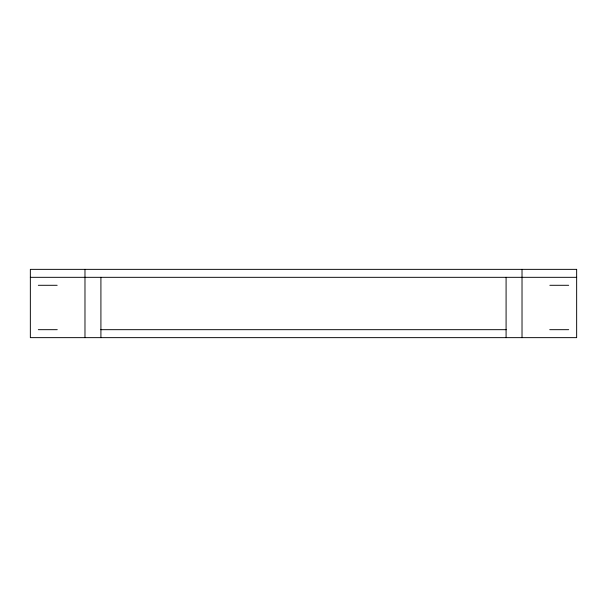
<?xml version="1.0" encoding="UTF-8"?>
<svg xmlns="http://www.w3.org/2000/svg" width="607" height="607" viewBox="0 0 607 607"><rect width="100%" height="100%" fill="white"/><g stroke="black" fill="none" stroke-linecap="round" stroke-linejoin="round"><path stroke-width="0.91" d="M30.35 277.323L576.65 277.323M38.317 285.29L57.157 285.29M549.843 285.29L568.683 285.29M38.317 329.677L57.255 329.677M100.823 329.677L506.177 329.677M549.745 329.677L568.683 329.677M522.02 269.356L522.02 337.644M506.086 277.323L506.086 337.644M100.914 277.323L100.914 337.644M84.98 269.356L84.98 337.644M576.65 269.356L30.35 269.356L30.35 337.644L576.65 337.644L576.65 269.356"/></g></svg>
